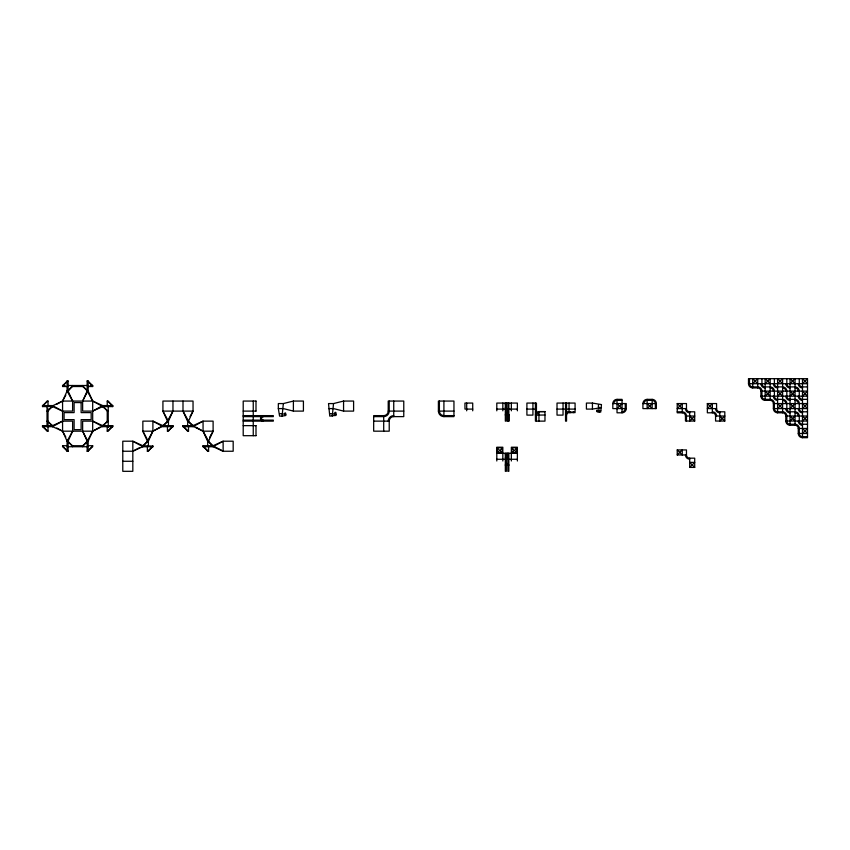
<?xml version="1.0" encoding="UTF-8"?>
<svg xmlns="http://www.w3.org/2000/svg" width="850" height="850" viewBox="0 0 850 850"><rect width="100%" height="100%" fill="white"/><g stroke="black" fill="none" stroke-linecap="round" stroke-linejoin="round"><path stroke-width="1.27" d="M507.843 459.276L507.843 453.252L507.843 471.314L508.842 471.314L508.842 453.252M508.842 415.023L508.842 421.132L507.843 421.132L507.843 409.094M535.436 403.07L535.436 421.132L544.977 421.132L544.977 411.602L538.953 411.602L538.953 412.611A2.507 2.507 0 0 0 536.446 415.119M544.977 415.013L535.436 415.119A3.517 3.517 0 0 1 538.953 411.602L544.977 411.602M601.471 407.586L592.439 409.094L586.415 409.094L586.415 403.07L592.439 403.07L601.471 404.579L600.716 412.101L599.218 412.101L598.464 406.087M334.783 415.491L336.037 415.491L335.718 412.356L335.091 412.356L334.783 415.491L329.768 416.118L328.514 403.569L333.529 403.569L343.559 401.062L353.6 401.062L353.6 411.103L343.559 411.103L333.529 408.595L328.514 408.595M597.709 411.729L596.955 411.729L597.146 409.849L597.709 411.729L599.218 412.101M48.014 406.087L48.014 401.062L42.5 405.578L42.5 406.587L52.541 406.587L62.571 411.103L72.611 411.103L72.611 401.062L68.096 391.032L68.096 380.991L67.086 380.991L67.086 391.032L62.571 401.062L62.571 431.173L67.086 441.203L67.086 451.244L68.096 451.244L68.096 441.203L72.611 431.173L72.611 421.132L62.571 421.132L52.541 425.648L42.5 425.648L42.5 426.658L48.014 431.173L48.014 408.595M107.228 406.087L107.228 401.062L112.752 405.578L112.752 406.587L102.712 406.587L92.682 411.103L82.641 411.103L82.641 401.062L87.157 391.032L87.157 380.991L88.166 380.991L92.682 386.516L87.656 386.516M107.228 426.158L107.228 431.173L112.752 426.658L112.752 425.648L102.712 425.648L92.682 421.132L82.641 421.132L82.641 431.173L87.157 441.203L87.157 451.244L88.166 451.244L88.166 441.203L92.682 431.173L92.682 401.062L88.166 391.032L88.166 380.991M148.378 446.229L148.378 441.203L152.894 431.173L152.894 421.132L142.853 421.132L142.853 431.173L147.369 441.203L144.266 445.007M168.449 426.158L168.449 421.132L172.964 411.103L172.964 401.062M64.983 396.674L62.571 401.062L60.063 402.443M65.503 395.739L65.843 395.112M67.405 392.286L72.611 385.507L72.611 386.516L68.468 389.906M82.641 401.062L87.901 390.819M86.264 442.754L82.641 445.719L72.611 445.719L67.086 441.203L72.611 431.173M82.641 445.719L82.641 446.728L87.412 440.736M87.933 439.801L88.368 439.014M88.793 438.228L89.314 437.283M89.654 436.656L90.259 435.561M90.525 435.094L91.12 433.999M91.386 433.521L93.776 430.567M172.964 411.103L167.439 421.132L164.624 424.586M187.51 426.158L187.946 420.357M190.018 416.585L193.035 411.103L193.035 401.062L162.924 401.062L162.924 411.103L167.439 421.132L168.449 421.132L168.013 420.357M207.581 446.229L207.846 440.736M209.567 437.601L210.173 436.507M210.343 436.188L211.119 434.775M211.204 434.626L213.106 431.173L213.106 421.132L203.065 421.132L193.035 425.648L182.994 425.648L182.994 426.658L188.519 431.173L188.519 426.158M42.5 406.587L47.016 401.062L48.014 401.062M67.586 386.516L62.571 386.516L67.086 380.991M51.616 406.704L48.014 411.103L47.016 411.103L53.167 406.236M52.179 406.013L62.571 401.062L92.682 401.062L102.712 405.578L112.752 405.578M42.5 426.658L52.541 426.658L62.571 431.173L92.682 431.173L103.275 425.967M103.7 425.446L104.263 424.756M104.401 424.586L107.228 421.132L107.228 411.103L104.338 407.564M88.166 451.244L92.682 445.719L87.656 445.719M111.552 427.114L108.237 431.173L107.228 431.173M111.764 426.859L112.752 425.648M122.782 451.244L132.823 451.244L142.928 446.643M143.565 445.868L144.054 445.262M144.925 434.934L142.853 431.173L152.894 431.173L163.636 425.797M163.912 425.446L164.475 424.756M151.406 447.536L148.378 451.244L147.369 451.244L147.369 446.229M152.607 446.069L142.853 445.719L132.823 441.203L122.782 441.203L122.782 471.314L132.823 471.314L132.823 441.203L142.853 446.728L152.894 446.728L152.894 445.719M171.764 427.114L168.449 431.173L167.439 431.173L167.439 426.158M172.114 426.689L172.964 425.648L162.924 425.648L152.894 421.132L162.924 426.658L172.964 426.658L172.964 425.648M497.303 452.752L499.566 450.489L497.303 447.727L502.318 447.727L502.318 452.752L497.303 452.752L497.303 447.727M502.318 452.752L500.066 450.489L502.318 447.727M511.859 452.752L514.112 450.489L511.859 447.727L516.874 447.727L516.874 452.752L511.859 452.752L511.859 447.727M516.874 452.752L514.611 450.489L516.874 447.727M617.026 408.595L622.041 403.569M652.152 403.569L647.137 408.595L647.137 399.362L652.152 399.362A4.218 4.218 0 0 1 656.37 403.569L656.37 408.595L642.919 408.595L642.919 403.569A4.218 4.218 0 0 1 647.137 399.362M677.237 454.952L682.263 449.937L682.263 454.952L677.237 449.937L677.237 454.952L686.471 454.952A3.209 3.209 0 0 0 689.679 458.171L689.679 467.404L694.705 467.404L694.705 458.171L689.679 458.171M752.707 383.701L757.722 378.686L757.722 387.919A3.209 3.209 0 0 1 760.931 391.127L807.5 391.127L802.485 396.153M765.149 383.701L770.164 378.686L770.164 400.361A3.209 3.209 0 0 1 773.383 403.569L807.5 403.569L802.485 408.595M689.679 467.404L694.705 462.379L689.679 462.379L694.705 467.404M765.149 396.153L770.164 391.127M777.591 383.701L782.616 378.686L782.616 412.803A3.209 3.209 0 0 1 785.825 416.022L807.5 416.022L802.485 421.037M777.591 396.153L782.616 391.127M790.043 383.701L795.058 378.686L795.058 425.255A3.209 3.209 0 0 1 798.267 428.464L807.5 428.464L802.485 433.479M777.591 408.595L782.616 403.569M790.043 396.153L795.058 391.127M802.485 383.701L807.5 378.686L748.489 378.686L748.489 383.701A4.218 4.218 0 0 0 752.707 387.919L757.722 387.919M790.043 408.595L795.058 403.569M790.043 421.037L795.058 416.022M62.571 386.516L62.571 385.507L68.096 380.991M72.611 401.062L67.086 391.032L67.947 390.32M101.618 426.254L108.237 421.132L107.228 421.132M86.519 442.553L87.125 442.053M87.901 441.416L82.641 431.173M87.157 451.244L88.623 450.043M88.793 449.905L92.682 446.728L92.682 445.719M161.989 426.169L168.449 421.132M142.694 445.814L148.282 441.054M167.439 431.173L172.964 426.658M147.369 451.244L152.894 446.728M56.929 404.175L58.182 403.484M58.491 403.304L59.904 402.528M53.167 425.999L47.016 421.132L48.014 421.132L52.541 426.658L62.571 421.132M92.682 411.103L102.712 405.578L103.275 406.268M93.936 430.483L95.338 429.707M95.657 429.537L96.911 428.846M97.378 428.581L98.483 427.986M98.951 427.72L100.045 427.114M153.988 430.567L152.894 431.173L147.369 441.203L148.378 441.203M154.296 430.397L155.55 429.707M156.028 429.452L157.123 428.846M157.749 428.496L158.695 427.986M159.322 427.635L160.257 427.114M161.043 426.689L161.829 426.254M132.823 451.244L136.425 449.257M137.211 448.832L137.998 448.396M138.933 447.876L139.559 447.536M182.994 426.658L193.035 426.658L203.065 421.132L203.065 431.173L207.581 441.203L213.254 445.814M213.031 446.643L223.136 441.203L233.176 441.203L233.176 451.244L223.136 451.244L213.106 446.728L203.065 446.728L203.065 445.719L213.106 445.719L223.136 441.203L223.136 451.244L220.947 450.033M283.348 403.569L293.388 401.062L303.418 401.062L303.418 411.103L293.388 411.103L283.348 408.595L278.332 408.595L278.332 403.569L283.348 403.569L282.094 416.118L279.586 416.118L278.332 408.595M282.094 416.118L285.855 415.491L285.547 412.983L284.92 412.983L284.601 415.491M573.878 411.804L569.054 412.611A2.507 2.507 0 0 0 566.546 415.013L565.548 414.981A3.517 3.517 0 0 1 565.675 414.163M748.489 383.701L807.5 383.701L802.485 378.686L802.485 437.697L807.5 437.697L807.5 378.686M62.571 385.507L65.078 385.507M67.586 385.507L87.656 385.507M90.164 385.507L92.682 385.507L92.682 386.516M72.611 386.516L82.641 386.516L86.264 389.481M807.5 386.92L802.485 386.92A3.209 3.209 0 0 1 799.276 383.701L799.276 378.686M67.086 391.032L68.096 391.032M82.641 386.516L82.641 385.507L87.157 391.032L88.166 391.032M760.931 391.127L760.931 396.153L807.5 396.153L802.485 391.127M617.026 399.362L622.041 399.362L622.041 412.803L617.026 412.803L617.026 399.362A4.218 4.218 0 0 0 612.818 403.569L612.818 408.595L626.259 408.595L626.259 403.569L612.818 403.569M807.5 399.362L802.485 399.362A3.209 3.209 0 0 1 799.276 396.153L799.276 391.127A4.218 4.218 0 0 0 795.058 386.92L790.043 386.92A3.209 3.209 0 0 1 786.824 383.701L786.824 378.686M622.041 400.361L617.026 400.361A3.209 3.209 0 0 0 613.817 403.569M760.931 396.153A4.218 4.218 0 0 0 765.149 400.361L770.164 400.361M107.228 401.062L108.237 401.062L111.478 405.036M255.967 401.062L243.206 401.062L243.206 435.689L255.967 435.689M642.919 403.569L656.37 403.569M682.263 412.803L677.237 412.803L677.237 403.569L686.471 403.569L686.471 408.595A3.209 3.209 0 0 0 689.679 411.804L689.679 421.037L694.705 416.022L685.472 416.022A3.209 3.209 0 0 0 682.263 412.803L682.263 403.569L677.237 408.595L686.471 408.595M712.364 412.803L707.349 412.803L707.349 403.569L716.582 403.569L716.582 408.595A3.209 3.209 0 0 0 719.791 411.804L719.791 421.037L724.806 416.022L715.572 416.022A3.209 3.209 0 0 0 712.364 412.803L712.364 403.569L707.349 408.595L716.582 408.595M505.336 404.579L506.334 404.579L506.334 403.07L506.334 421.132L505.336 421.132L505.336 403.07M535.436 404.579L536.446 404.579M42.5 405.578L52.541 405.578L62.571 411.103M505.336 407.586L506.334 407.586M535.436 407.586L536.446 407.586M773.383 403.569L773.383 408.595L807.5 408.595L802.485 403.569M472.717 409.094L464.982 409.094L464.939 403.07L472.717 403.07L472.717 410.816M496.804 409.094L517.374 409.094M526.904 409.094L536.446 409.094M557.016 409.094L575.078 409.094M600.716 410.603L596.955 410.975M107.228 411.103L108.237 411.103L101.618 405.981M243.206 411.103L255.967 411.103M383.701 431.173L383.701 415.618A4.516 4.516 0 0 0 388.216 411.103L403.771 411.103M438.398 411.103A5.514 5.514 0 0 0 443.913 416.617L453.953 416.617L453.953 401.062L438.398 401.062L438.398 411.103L453.953 411.103M677.237 411.804L682.263 411.804A4.218 4.218 0 0 1 686.471 416.022L686.471 421.037M689.679 411.804L694.705 411.804L694.705 421.037L685.472 421.037L685.472 416.022M719.791 411.804L724.806 411.804L724.806 421.037L715.572 421.037L715.572 416.022M807.5 411.804L802.485 411.804A3.209 3.209 0 0 1 799.276 408.595L799.276 403.569A4.218 4.218 0 0 0 795.058 399.362L790.043 399.362A3.209 3.209 0 0 1 786.824 396.153L786.824 391.127A4.218 4.218 0 0 0 782.616 386.92L777.591 386.92A3.209 3.209 0 0 1 774.382 383.701L774.382 378.686M773.383 408.595A4.218 4.218 0 0 0 777.591 412.803L782.616 412.803M335.091 412.983L335.718 412.983M279.586 413.61L285.855 414.237M329.768 413.61L336.037 414.237M243.206 415.618L273.317 415.618L273.317 416.617L243.206 416.617M383.701 415.618L373.671 415.618L373.671 431.173L389.226 431.173L389.226 421.132A4.516 4.516 0 0 1 393.741 416.617L393.741 401.062M453.953 415.618L443.913 415.618A4.516 4.516 0 0 1 439.397 411.103L439.397 401.062M373.671 416.617L383.701 416.617A5.514 5.514 0 0 0 389.226 411.103L389.226 401.062M393.741 416.617L403.771 416.617L403.771 401.062L388.216 401.062L388.216 411.103M243.206 420.134L273.317 420.134L273.317 421.132L243.206 421.132M182.994 401.062L182.994 411.103L187.51 421.132L188.519 421.132L191.335 424.586M373.671 421.132L389.226 421.132M785.825 416.022L785.825 421.037L807.5 421.037L802.485 416.022M807.5 424.246L802.485 424.246A3.209 3.209 0 0 1 799.276 421.037L799.276 416.022A4.218 4.218 0 0 0 795.058 411.804L790.043 411.804A3.209 3.209 0 0 1 786.824 408.595L786.824 403.569A4.218 4.218 0 0 0 782.616 399.362L777.591 399.362A3.209 3.209 0 0 1 774.382 396.153L774.382 391.127A4.218 4.218 0 0 0 770.164 386.92L765.149 386.92A3.209 3.209 0 0 1 761.94 383.701L761.94 378.686M785.825 421.037A4.218 4.218 0 0 0 790.043 425.255L795.058 425.255M243.206 425.648L255.967 425.648M92.682 421.132L102.712 426.658L112.752 426.658M48.014 431.173L47.016 431.173L42.5 425.648M188.519 431.173L187.51 431.173L184.195 427.114M798.267 428.464L798.267 433.479L807.5 433.479L802.485 428.464M807.5 436.688L802.485 436.688A3.209 3.209 0 0 1 799.276 433.479L799.276 428.464A4.218 4.218 0 0 0 795.058 424.246L790.043 424.246A3.209 3.209 0 0 1 786.824 421.037L786.824 416.022A4.218 4.218 0 0 0 782.616 411.804L777.591 411.804A3.209 3.209 0 0 1 774.382 408.595L774.382 403.569A4.218 4.218 0 0 0 770.164 399.362L765.149 399.362A3.209 3.209 0 0 1 761.94 396.153L761.94 391.127A4.218 4.218 0 0 0 757.722 386.92L752.707 386.92A3.209 3.209 0 0 1 749.498 383.701L749.498 378.686M67.086 441.203L68.096 441.203L72.611 446.728L72.611 445.719M87.157 441.203L88.166 441.203M207.581 441.203L208.59 441.203L211.692 445.007M68.096 451.244L62.571 446.728L62.571 445.719L67.586 445.719M67.586 446.728L87.656 446.728M677.237 449.937L686.471 449.937L686.471 454.952M208.59 446.229L208.59 451.244L207.581 451.244L204.553 447.536M496.804 453.252L517.374 453.252M505.336 454.75L506.334 454.75M505.336 457.767L506.334 457.767M496.804 459.276L517.374 459.276M122.782 461.274L132.823 461.274M192.536 426.052L203.065 431.173L213.106 431.173L208.59 441.203L203.065 431.173L201.971 430.567M187.51 421.132L194.289 426.339M195.702 427.114L196.796 427.72M197.264 427.986L198.518 428.666M198.836 428.846L200.249 429.622M200.398 429.707L201.811 430.483M214.827 446.675L215.454 447.015M216.399 447.536L217.175 447.961M217.961 448.396L218.907 448.917M219.534 449.257L220.628 449.862M95.189 402.443L92.682 401.062L91.386 398.714M95.657 402.709L96.751 403.304M97.378 403.654L98.324 404.175M98.951 404.515L99.886 405.036M100.672 405.461L101.458 405.896M56.769 427.986L57.396 428.326M58.342 428.846L62.571 431.173L64.983 435.561M203.065 446.728L208.59 451.244M87.157 380.991L88.453 382.054M88.793 382.33L92.682 385.507M86.519 389.693L87.125 390.182M795.058 383.701L790.043 378.686L790.043 425.255M782.616 383.701L777.591 378.686L777.591 412.803M790.043 391.127L795.058 396.153M770.164 383.701L765.149 378.686L765.149 400.361M777.591 391.127L782.616 396.153M790.043 403.569L795.058 408.595M757.722 383.701L752.707 378.686L752.707 387.919M765.149 391.127L770.164 396.153M777.591 403.569L782.616 408.595M790.043 416.022L795.058 421.037M707.349 403.569L712.364 408.595M719.791 416.022L724.806 421.037M677.237 403.569L682.263 408.595M689.679 416.022L694.705 421.037M647.137 403.569L652.152 408.595L652.152 399.362M617.026 403.569L622.041 408.595M191.548 424.841L192.047 425.446M203.065 445.719L203.564 446.324M203.841 446.675L204.404 447.366M182.994 425.648L184.057 426.944M111.764 405.376L112.752 406.587M103.626 406.704L104.199 407.394M62.571 445.719L67.086 451.244M182.994 411.103L188.519 421.132L193.035 411.103L162.924 411.103L164.475 413.918M164.741 414.396L165.336 415.491M165.686 416.118L166.207 417.063M166.632 417.839L167.067 418.625M167.492 419.411L167.843 420.038M145.265 435.561L145.786 436.507M146.221 437.283L146.646 438.069M147.167 439.014L147.507 439.641M87.933 392.445L88.283 393.072M88.793 394.007L89.229 394.793M89.654 395.579L90.174 396.514M90.525 397.141L91.12 398.246M65.503 436.507L65.843 437.134M67.405 439.949L68.096 441.203M655.361 408.595L655.361 403.569A3.209 3.209 0 0 0 652.152 400.361L647.137 400.361A3.209 3.209 0 0 0 643.918 403.569M625.26 403.569L625.26 408.595A3.209 3.209 0 0 1 622.041 411.804M598.464 404.579L598.464 407.586M592.439 403.07L592.439 409.094M573.569 411.602L573.569 412.611M570.562 411.602L570.562 412.611M569.054 403.07L569.054 412.611L575.078 412.611L575.078 403.07L557.016 403.07L557.016 415.119L563.04 415.119L563.051 403.07M566.546 403.07L566.546 421.132L565.548 421.132L565.548 403.07M538.953 411.602L538.953 421.132M536.446 421.132L536.446 403.07L526.904 403.07L526.904 415.119L532.929 415.119L532.929 403.07M517.374 410.816L517.374 403.07L496.804 403.07L496.804 410.816M517.374 460.987L517.374 447.228L511.349 447.228L511.349 460.987M515.366 452.243L515.366 453.252M513.358 452.243L513.358 453.252M511.349 403.07L511.349 410.816M508.842 403.07L508.842 421.132M507.843 403.07L507.843 421.132M506.334 453.252L506.334 471.314L505.336 471.314L505.336 453.252M502.828 403.07L502.828 410.816M502.828 460.987L502.828 447.228L496.804 447.228L496.804 460.987M500.82 452.243L500.82 453.252M498.812 452.243L498.812 453.252M466.692 403.07L466.692 410.816M443.913 401.062L443.913 416.617M343.559 401.062L343.559 411.103M333.529 403.569L332.276 416.118M293.388 401.062L293.388 411.103M255.999 401.062L255.999 411.103M255.999 425.648L255.999 435.689M253.247 401.062L253.247 435.689M213.106 445.719L213.106 446.728M193.035 425.648L193.035 426.658M162.924 425.648L162.924 426.658M142.853 445.719L142.853 446.728M108.237 406.087L108.237 427.412M102.712 405.578L102.712 406.587M102.712 425.648L102.712 426.658M52.541 405.578L52.541 406.587M52.541 425.648L52.541 426.658M47.016 406.087L47.016 426.158M507.886 413.546A1.753 1.753 0 0 0 505.336 415.119L507.089 414.364L508.842 415.119A1.753 1.753 0 0 0 508.725 414.481M388.216 421.132A5.514 5.514 0 0 1 393.741 415.618M507.886 463.728A1.753 1.753 0 0 0 505.336 465.29L507.089 464.536L508.842 465.29A1.753 1.753 0 0 0 508.725 464.663M566.482 412.728A3.517 3.517 0 0 1 569.054 411.602M802.485 425.255A4.218 4.218 0 0 1 798.267 421.037M795.058 412.803A3.209 3.209 0 0 1 798.267 416.022M802.485 387.919A4.218 4.218 0 0 1 798.267 383.701M795.058 387.919A3.209 3.209 0 0 1 798.267 391.127M802.485 400.361A4.218 4.218 0 0 1 798.267 396.153M802.485 412.803A4.218 4.218 0 0 1 798.267 408.595M712.364 411.804A4.218 4.218 0 0 1 716.582 416.022M719.791 412.803A4.218 4.218 0 0 1 715.572 408.595M795.058 400.361A3.209 3.209 0 0 1 798.267 403.569M777.591 400.361A4.218 4.218 0 0 1 773.383 396.153M770.164 387.919A3.209 3.209 0 0 1 773.383 391.127M689.679 459.17A4.218 4.218 0 0 1 685.472 454.952M802.485 437.697A4.218 4.218 0 0 1 798.267 433.479M790.043 412.803A4.218 4.218 0 0 1 785.825 408.595M782.616 400.361A3.209 3.209 0 0 1 785.825 403.569M790.043 400.361A4.218 4.218 0 0 1 785.825 396.153M782.616 387.919A3.209 3.209 0 0 1 785.825 391.127M765.149 387.919A4.218 4.218 0 0 1 760.931 383.701M777.591 387.919A4.218 4.218 0 0 1 773.383 383.701M790.043 387.919A4.218 4.218 0 0 1 785.825 383.701M689.679 412.803A4.218 4.218 0 0 1 685.472 408.595M626.259 408.595A4.218 4.218 0 0 1 622.041 412.803M81.132 402.571L74.109 402.571L74.109 412.611L64.079 412.611L64.079 419.634L74.109 419.634L74.109 429.664L81.132 429.664L81.132 419.634L91.173 419.634L91.173 412.611L81.132 412.611L81.132 402.571M263.277 416.617L263.277 415.618A2.763 2.763 0 0 0 260.514 418.381A2.763 2.763 0 0 0 263.277 421.132L263.277 420.134A1.753 1.753 0 0 1 261.524 418.381A1.753 1.753 0 0 1 263.277 416.617"/></g></svg>
